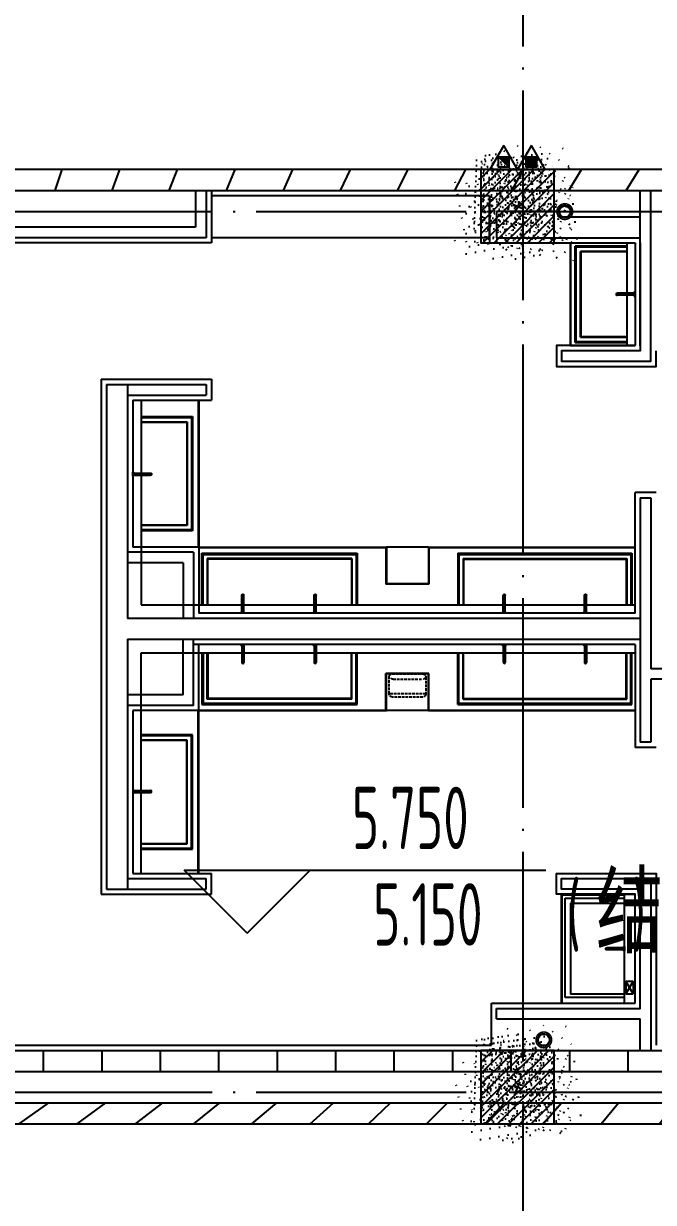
# Model space of a CAD drawing. Header units: inches. Extents: x 0 to 1813292486, y 0 to 3473589894.
# Drawn here: x 600602726 to 600608731, y 3473278568 to 3473289810 of the extents above; entities that cross this region are included whole.
import ezdxf
from ezdxf.enums import TextEntityAlignment as Align
from ezdxf.xclip import XClip

# ---------------------------------------------------------------- set-up
doc = ezdxf.new("R2010")
doc.units = ezdxf.units.IN
doc.header["$LTSCALE"] = 1000
doc.header["$MEASUREMENT"] = 0
doc.header["$XCLIPFRAME"] = 2
for name, pattern in [('AX-MALL-GIRD-200$0$DOTE', [2.4200000000000004, 2, -0.2, 0.02, -0.2]), ('AX-MALL-WALL-P02-QT$0$AX-MALL-WALL-P02-QT$0$AX-MALL-WALL-P01-QT$0$DASH', [0.35, 0.25, -0.1]), ('PX-MALL-P02-LG$0$CONTINOUS', [0])]:
    doc.linetypes.add(name, pattern=pattern)
for name, color, linetype in [('A-Anno-Note', 241, 'Continuous'), ('AX-MALL-DIM-P02$0$A-Detl-Thin', 131, 'Continuous'), ('AX-MALL-GIRD-200$0$A-Grid', 222, 'AX-MALL-GIRD-200$0$DOTE'), ('AX-MALL-P02-200$0$A-Anno-Note', 241, 'Continuous'), ('AX-MALL-WALL-P02$0$A-Anno-Note', 241, 'Continuous'), ('AX-MALL-WALL-P02-QT$0$A-Anno-Note', 241, 'Continuous'), ('AX-MALL-WALL-P02-QT$0$A-Detl-Thin', 131, 'Continuous'), ('AX-MALL-WALL-P02-QT$0$A-Wall', 2, 'Continuous'), ('AX-MALL-WALL-P02-QT$0$A-Wall-Patt', 13, 'Continuous'), ('AX-MALL-WALL-P02-QT$0$A-Wind', 4, 'Continuous'), ('AX-MALL-WALL-P02-QT$0$AX-MALL-WALL-P01-QT$0$AX-MALL-WALL-P01-QT$0$卫生洁具', 40, 'Continuous'), ('AX-MALL-WALL-P02-QT$0$AX-MALL-WALL-P02-QT$0$AX-MALL-WALL-P01-QT$0$AR--WALL-1（装饰增加墙体）', 150, 'Continuous'), ('AX-MALL-WALL-P02-QT$0$AX-MALL-WALL-P02-QT$0$AX-MALL-WALL-P01-QT$0$FF--FIXT（洁具、厨具）', 31, 'Continuous'), ('AX-MALL-WALL-P02-QT$0$AX-MALL-WALL-P02-QT$0$AX-MALL-WALL-P01-QT$0$FF--FURN_SF(固定家俱)', 40, 'Continuous'), ('AX-MALL-WALL-P02-QT$0$AX-MALL-WALL-P02-QT$0$AX-MALL-WALL-P01-QT$0$FF-装饰完成面', 30, 'Continuous'), ('AX-MALL-WORD-P02$0$A-Anno-Levl', 201, 'Continuous'), ('AX-MALL-WORD-P02$0$A-Anno-Note', 241, 'Continuous'), ('AX-MALL-ZTKD-P02$0$A-Anno-Note', 241, 'Continuous'), ('PX-MALL-P02-LG$0$P-Exsh', 31, 'Continuous'), ('PX-MALL-P02-LG$0$P-Pipe-Risr', 7, 'Continuous'), ('PX-MALL-P02-LG$0$P-Pipe-Risr-Arch', 6, 'Continuous'), ('PX-MALL-P02-LG$0$P-Pipe-Risr-W100', 6, 'Continuous'), ('PX-MALL-P02-LG$0$P-Pipe-Risr-W50', 6, 'Continuous'), ('PX-MALL-P02-LG$0$P-Sewr-Pipe', 123, 'PX-MALL-P02-LG$0$CONTINOUS'), ('SX-MALL-WALL-L-1F~2F$0$S-COLU', 30, 'Continuous'), ('SX-MALL-WALL-L-1F~2F$0$S-PATT-WALL', 83, 'Continuous'), ('SX-MALL-WALL-L-1F~2F$0$单形心', 4, 'Continuous')]:
    doc.layers.add(name, color=color, linetype=linetype)
doc.styles.add('AX-MALL-WORD-P02$0$_TCH_DIM', font='gbenor.shx')
doc.styles.add('PX-MALL-P02-LG$0$jzfz', font='gbenor.shx', dxfattribs={"bigfont": 'gbcbig.shx'})
pattern_1 = [(45, (0, 359.0227), (-353.55353201463, 353.55353201463), [])]

# ---------------------------------------------------------------- blocks, each defined once
blk = doc.blocks.new('AX-MALL-WORD-P02')
at = {"layer": 'AX-MALL-WORD-P02$0$A-Anno-Levl'}
for p, q in [((600430652.7371929, 3473127886.526845), (600430299.9400032, 3473128658.235431)), ((600430299.9400032, 3473128658.235431), (600433531.7435482, 3473127454.293781)), ((600430652.7371926, 3473127886.526845), (600430299.9400034, 3473128658.235431)), ((600430299.9400034, 3473128658.235431), (600433531.7435482, 3473127454.293782)), ((600430652.7371929, 3473127886.526845), (600431424.4457796, 3473128239.324034)), ((600430652.7371926, 3473127886.526845), (600431424.4457796, 3473128239.324034))]:
    blk.add_line(p, q, dxfattribs=at)
at = {"layer": 'AX-MALL-WORD-P02$0$A-Anno-Note', "style": 'AX-MALL-WORD-P02$0$_TCH_DIM', "width": 0.7}
for s, height, p in [('5.750', 595, (600431869.0866362, 3473128287.32279)), ('5.150', 595, (600431737.4035197, 3473127354.640904)), ('(', 595, (600433467.8929645, 3473126709.982809)), ('结', 675.177304964539, (600433728.0911067, 3473126613.051366)), (')', 595, (600434050.4893053, 3473126492.948577))]:
    blk.add_text(s, height=height, rotation=339.5681613331429, dxfattribs=at).set_placement(p)
blk = doc.blocks.new('AX-MALL-GIRD-200')
at = {"layer": 'AX-MALL-GIRD-200$0$A-Grid'}
for p, q in [((600244912.440112, 3473204422.954183), (600602808.4442104, 3473071096.1909)), ((600241980.060326, 3473196551.41375), (600599876.0644244, 3473063224.650467)), ((600440989.2693273, 3473148104.021239), (600402259.7303778, 3473044140.294158))]:
    blk.add_line(p, q, dxfattribs=at)
blk = doc.blocks.new('SX-MALL-WALL-L-1F~2F$0$BANWANG_XINGXIN')
at = {"color": 0}
for points in [[(0.7071067811865476, 0.7071067811865475), (-0.7071067811865477, -0.7071067811865475)], [(-0.7071067811865475, 0.7071067811865476), (0.7071067811865474, -0.7071067811865477)]]:
    blk.add_lwpolyline(points, dxfattribs=at)
blk = doc.blocks.new('SX-MALL-WALL-L-1F~2F')
at = {"layer": 'SX-MALL-WALL-L-1F~2F$0$S-PATT-WALL'}
h = blk.add_hatch(dxfattribs=at)
h.set_pattern_fill('钢筋混凝土', color=256, scale=15, pattern_type=2)
h.set_pattern_definition([(24.56816131876918, (600332801.6615303, 3473133905.044628), (-31.18316060756021, 68.21004687377882), []), (29.56816131876925, (600332801.6615303, 3473133905.044628), (97.53445422577846, -46.37920049590846), [11.25, -123.75]), (334.5681613187692, (600332801.6615303, 3473133905.044628), (19.88439775835759, 112.9961142864107), [9, -99]), (80.01956131876923, (600332809.7894014, 3473133901.179696), (117.4189029535321, 66.61682170576017), [9.5610285, -105.1713168]), (25.75236131876919, (600332812.1343153, 3473133933.157272), (141.3476152674957, -79.15081590010527), [16.87499999999951, -185.6249999999961]), (76.20376131876925, (600332823.9132789, 3473133926.561364), (182.3878362713222, 87.98253900728311), [14.3415432, -157.75695]), (330.7523613187692, (600332812.1343153, 3473133933.157272), (182.387767611897, 87.98268144025062), [13.49999999999975, -148.4999999999961]), (0.5681613187692669, (600332823.5724412, 3473133920.892719), (62.82047321120105, -87.84980446922418), [11.25, -123.75]), (305.5681613187692, (600332823.5724412, 3473133920.892719), (72.17288940056439, 89.18848105901375), [9, -99]), (51.01956131876926, (600332828.8074759, 3473133913.571898), (134.9933625470349, 1.33857134020591), [9.5610285, -105.1713168]), (17.06816131876921, (600332801.6615303, 3473133905.044628), (19.14085714793764, 46.15589493924091), [0.75, -97.8, 0.75, -100.5, 0.75, -99.375]), (347.0681613187692, (600332801.6615303, 3473133905.044628), (57.63084699394109, 41.66442757030211), [0.75, -57.3, 0.75, -95.55, 0.75, -37.875]), (307.0681613187692, (600332770.3159318, 3473133916.721783), (73.85474001336534, -31.12342331039777), [0.75, -37.5, 0.75, -117, 0.75, -155.25]), (297.0681613187692, (600332756.2596096, 3473133921.958176), (87.2164167648191, -16.46683781742514), [0.75, -48.75, 0.75, -77.69999999999999, 0.75, -110.25])])
h.paths.add_polyline_path([(600435694.2622904, 3473133030.986661), (600435938.6272724, 3473133686.948364), (600435282.6655695, 3473133931.313346), (600435038.3005874, 3473133275.351643)])
h = blk.add_hatch(dxfattribs=at)
h.set_pattern_fill('钢筋混凝土', color=256, scale=15, pattern_type=2)
h.set_pattern_definition([(24.56816131876918, (600332819.1161729, 3473133951.899038), (-31.18316060756021, 68.21004687377882), []), (29.56816131876925, (600332819.1161729, 3473133951.899038), (97.53445422577846, -46.37920049590846), [11.25, -123.75]), (334.5681613187692, (600332819.1161729, 3473133951.899038), (19.88439775835759, 112.9961142864107), [9, -99]), (80.01956131876923, (600332827.2440441, 3473133948.034106), (117.4189029535321, 66.61682170576017), [9.5610285, -105.1713168]), (25.75236131876919, (600332829.5889579, 3473133980.011683), (141.3476152674957, -79.15081590010527), [16.87499999999951, -185.624999999996]), (76.20376131876925, (600332841.3679216, 3473133973.415774), (182.3878362713222, 87.98253900728311), [14.3415432, -157.75695]), (330.7523613187692, (600332829.5889579, 3473133980.011683), (182.387767611897, 87.98268144025062), [13.49999999999975, -148.499999999996]), (0.5681613187692669, (600332841.0270839, 3473133967.747129), (62.82047321120105, -87.84980446922418), [11.25, -123.75]), (305.5681613187692, (600332841.0270839, 3473133967.747129), (72.17288940056439, 89.18848105901375), [9, -99]), (51.01956131876926, (600332846.2621186, 3473133960.426309), (134.9933625470349, 1.33857134020591), [9.5610285, -105.1713168]), (17.06816131876921, (600332819.1161729, 3473133951.899038), (19.14085714793764, 46.15589493924091), [0.75, -97.8, 0.75, -100.5, 0.75, -99.375]), (347.0681613187692, (600332819.1161729, 3473133951.899038), (57.63084699394109, 41.66442757030211), [0.75, -57.3, 0.75, -95.55, 0.75, -37.875]), (307.0681613187692, (600332787.7705745, 3473133963.576193), (73.85474001336534, -31.12342331039777), [0.75, -37.5, 0.75, -117, 0.75, -155.25]), (297.0681613187692, (600332773.7142522, 3473133968.812586), (87.2164167648191, -16.46683781742514), [0.75, -48.75, 0.75, -77.69999999999999, 0.75, -110.25])])
h.paths.add_polyline_path([(600432761.8825063, 3473125159.44623), (600433006.2474883, 3473125815.407933), (600432350.2857854, 3473126059.772915), (600432105.9208033, 3473125403.811212)])
at = {"layer": 'SX-MALL-WALL-L-1F~2F$0$S-COLU'}
for points in [[(600435694.2622904, 3473133030.986661), (600435938.6272724, 3473133686.948364), (600435282.6655695, 3473133931.313346), (600435038.3005874, 3473133275.351643)], [(600432761.8825063, 3473125159.44623), (600433006.2474883, 3473125815.407933), (600432350.2857854, 3473126059.772915), (600432105.9208033, 3473125403.811212)]]:
    blk.add_lwpolyline(points, close=True, dxfattribs=at)
at = {"layer": 'SX-MALL-WALL-L-1F~2F$0$单形心', "xscale": 50, "yscale": 50, "zscale": 50}
for p in [(600435488.4639299, 3473133481.150003), (600432556.0841458, 3473125609.609572)]:
    blk.add_blockref('SX-MALL-WALL-L-1F~2F$0$BANWANG_XINGXIN', p, dxfattribs=at)
blk = doc.blocks.new('SX-MALL-WALL-L-2F~3F')
ref = blk.add_blockref('SX-MALL-WALL-L-1F~2F', (0, 0))
XClip(ref).set_block_clipping_path([(600349769.7341375, 3473074679.418533), (600357001.7302529, 3473071985.287766), (600356499.8725733, 3473070638.124951), (600359302.5086629, 3473069594.060767), (600362345.1765132, 3473077761.653201), (600381551.4312518, 3473070606.759726), (600391553.7259278, 3473066880.611454), (600387749.827644, 3473056669.608357), (600391632.1759799, 3473055223.319679), (600395635.5522461, 3473065969.791956), (600406982.2408491, 3473061742.817497), (600403058.8006672, 3473051210.921831), (600412723.2437257, 3473047610.6332), (600445093.3740637, 3473134503.466942), (600393055.2444371, 3473153889.197227), (600387463.4997383, 3473138878.984498), (600380158.3525343, 3473141600.366193), (600382830.751978, 3473148774.027779), (600388210.8522022, 3473146769.782572), (600390696.2253517, 3473153441.399696), (600277474.697425, 3473195619.741203), (600273446.9822528, 3473184807.934726), (600257129.111771, 3473190886.82031), (600241575.9633431, 3473149136.690594), (600258197.8999482, 3473142944.531458), (600255239.7303221, 3473135003.762026), (600263182.3271956, 3473132044.911624), (600260741.6763649, 3473125493.34496), (600269350.4970673, 3473122286.306632), (600271511.1407766, 3473128086.235537), (600286270.1853781, 3473122588.058336), (600284109.5416689, 3473116788.129431), (600282580.7823727, 3473112684.400902), (600291840.7574171, 3473109234.788475), (600290827.7957876, 3473106515.642598), (600293360.405141, 3473105572.171298), (600294731.2544166, 3473109252.0137), (600323175.4764534, 3473098655.706329), (600321336.3302773, 3473093718.790065), (600344750.773286, 3473084996.222976), (600341987.4689643, 3473077578.540671), (600344583.6790427, 3473076611.376234), (600346015.5062013, 3473080454.904757), (600351201.5612961, 3473078522.947055)])
blk = doc.blocks.new('SX-MALL-WALL-2F~3F')
blk.add_blockref('SX-MALL-WALL-L-2F~3F', (0, 0))
blk = doc.blocks.new('AX-MALL-WALL-P02-QT$0$AX-MALL-WALL-P02-QT$0$AX-MALL-WALL-P01-QT$0$A$C46E46B5B')
at = {"layer": 'AX-MALL-WALL-P02-QT$0$AX-MALL-WALL-P02-QT$0$AX-MALL-WALL-P01-QT$0$FF--FIXT（洁具、厨具）', "color": 12, "linetype": 'AX-MALL-WALL-P02-QT$0$AX-MALL-WALL-P02-QT$0$AX-MALL-WALL-P01-QT$0$DASH', "ltscale": 0.1}
blk.add_lwpolyline([(145.0000001785811, 220), (-145.0000001785811, 220, 0.414213562373095), (-175.0000001785811, 190), (-175.0000001785811, 30, 0.414213562373095), (-145.0000001785811, 0), (145.0000001785811, 0, 0.414213562373095), (175.0000001785811, 30), (175.0000001785811, 190, 0.414213562373095)], format="xyb", close=True, dxfattribs=at)
blk.add_lwpolyline([(175.0000001785811, 190, -0.2611396556574921), (135.2932200331707, 170.5822721943259), (-146.1622572406195, 170.5822721943259, -0.305292990929923), (-175.0000001785811, 190, 5.122653208574717)], format="xyb", dxfattribs=at)
blk.add_lwpolyline([(-175.0000001785811, 30), (175.0000001785811, 30)], dxfattribs=at)
blk = doc.blocks.new('AX-MALL-WALL-P02-QT$0$AX-MALL-WALL-P01-QT$0$A$C17FE1665')
at = {"layer": 'AX-MALL-WALL-P02-QT$0$AX-MALL-WALL-P01-QT$0$AX-MALL-WALL-P01-QT$0$卫生洁具'}
blk.add_lwpolyline([(7.199999999837019, 20.00000000011642), (0, 20.00000000012005), (0, -20), (7.199999999837019, -20)], close=True, dxfattribs=at)
for points in [[(7.199999999837019, 10), (170.0000000069849, 10.00000590109266)], [(7.199999999837019, -9.998067586679099), (170.0000000069849, -9.999994098910975)]]:
    blk.add_lwpolyline(points, dxfattribs=at)
blk.add_arc((170.0000000069849, 5.901089025428519e-06), 10, 269.9986334085471, 90, dxfattribs=at)
blk = doc.blocks.new('AX-MALL-WALL-P02-QT$0$AX-MALL-WALL-P02-QT$0$AX-MALL-WALL-P01-QT$0$A$C14D34DC6')
at = {"layer": 'AX-MALL-WALL-P02-QT$0$AX-MALL-WALL-P02-QT$0$AX-MALL-WALL-P01-QT$0$FF--FIXT（洁具、厨具）', "color": 4, "ltscale": 2}
for p, q in [((129.9999998807907, 2231.834136962891), (130, 130.2738642692566)), ((679.9999998807907, 2231.834136962891), (680, 680.2738642692566)), ((129.9999994039536, 2000.916361808777), (619.9999994039536, 2000.916361808777)), ((129.9999994039536, 1950.916361808777), (569.9999994039536, 1950.916361808777)), ((569.9999994039536, 1950.916361808777), (569.9999994039536, 961.1916403770447)), ((619.9999994039536, 2000.916361808777), (619.9999994039536, 911.1916403770447)), ((569.9999994039536, 961.1916403770447), (129.9999994039536, 961.1916403770447)), ((619.9999994039536, 911.1916403770447), (129.9999994039536, 911.1916403770447)), ((680, 680.2738642692566), (2469.620561957359, 680.2738642692566)), ((2469.620561957359, 680.2738642692566), (2469.620561957359, 330.0012645721436)), ((2869.620561957359, 680.2738642692566), (2469.620561957359, 680.2738642692566)), ((2869.620561957359, 680.2738642692566), (4839.241123795509, 680.2738642692566)), ((2869.620561957359, 680.2738642692566), (2869.620561957359, 330.0012645721436)), ((710, 130.2738642692566), (709.9999998807907, 620.2738642692566)), ((709.9999998807907, 620.2738642692566), (2189.620561957359, 620.2738642692566)), ((2139.620561957359, 570.2738642692566), (759.9999998807907, 570.2738642692566)), ((759.9999998807907, 570.2738642692566), (759.9999998807907, 130.2738642692566)), ((2139.620561957359, 570.2738642692566), (2139.620561957359, 130.2738642692566)), ((2189.620561957359, 620.2738642692566), (2189.620561957359, 130.2738642692566)), ((3149.620561957359, 620.2738642692566), (3149.620561957359, 130.2738642692566)), ((3149.620561957359, 620.2738642692566), (4809.241123795509, 620.2738642692566)), ((3199.620561957359, 570.2738642692566), (4759.241123795509, 570.2738642692566)), ((3199.620561957359, 570.2738642692566), (3199.620561957359, 130.2738642692566)), ((4759.241123795509, 570.2738642692566), (4759.241123795509, 130.2738642692566)), ((4809.241123795509, 620.2738642692566), (4809.241123795509, 130.2738642692566)), ((2869.620561957359, 330.0012645721436), (2469.620561957359, 330.0012645721436)), ((130, 130.2738642692566), (4835.950276851654, 130.2738642692566))]:
    blk.add_line(p, q, dxfattribs=at)
at = {"layer": 'AX-MALL-WALL-P02-QT$0$AX-MALL-WALL-P02-QT$0$AX-MALL-WALL-P01-QT$0$FF--FIXT（洁具、厨具）', "color": 1}
for p, q in [((674.9999998807907, 2231.834136962891), (675, 755.0012645721436)), ((674.9999998807907, 2231.834136962891), (675, 675.2738642692566)), ((129.9999994039536, 1990.916361808777), (609.9999994039536, 1990.916361808777)), ((129.9999994039536, 1945.916361808777), (564.9999994039536, 1945.916361808777)), ((564.9999994039536, 1945.916361808777), (564.9999994039536, 966.1916403770447)), ((609.9999994039536, 1990.916361808777), (609.9999994039536, 921.1916403770447)), ((564.9999994039536, 966.1916403770447), (129.9999994039536, 966.1916403770447)), ((609.9999994039536, 921.1916403770447), (129.9999994039536, 921.1916403770447)), ((675, 675.2738642692566), (2464.620561957359, 675.2738642692566)), ((2464.620561957359, 675.2738642692566), (2464.620561957359, 325.0012645721436)), ((2874.620561957359, 675.2738642692566), (4839.241123795509, 675.2738642692566)), ((2874.620561957359, 675.2738642692566), (2874.620561957359, 325.0012645721436)), ((720, 130.2738642692566), (719.9999998807907, 610.2738642692566)), ((719.9999998807907, 610.2738642692566), (2179.620561957359, 610.2738642692566)), ((765, 130.2738642692566), (765, 565.2738642692566)), ((2134.620561957359, 565.2738642692566), (765, 565.2738642692566)), ((2134.620561957359, 565.2738642692566), (2134.620561957359, 130.2738642692566)), ((2179.620561957359, 610.2738642692566), (2179.620561957359, 130.2738642692566)), ((3159.620561957359, 610.2738642692566), (3159.620561957359, 130.2738642692566)), ((3159.620561957359, 610.2738642692566), (4799.241123795509, 610.2738642692566)), ((3204.620561957359, 565.2738642692566), (3204.620561957359, 130.2738642692566)), ((3204.620561957359, 565.2738642692566), (4754.241123795509, 565.2738642692566)), ((4754.241123795509, 565.2738642692566), (4754.241123795509, 130.2738642692566)), ((4799.241123795509, 610.2738642692566), (4799.241123795509, 130.2738642692566)), ((2874.620561957359, 325.0012645721436), (2464.620561957359, 325.0012645721436))]:
    blk.add_line(p, q, dxfattribs=at)
at = {"layer": 'AX-MALL-WALL-P02-QT$0$AX-MALL-WALL-P02-QT$0$AX-MALL-WALL-P01-QT$0$FF--FIXT（洁具、厨具）', "ltscale": 2}
blk.add_line((3204.620561957359, 565.2738642692566), (3204.620561957359, 150.0012645721436), dxfattribs=at)
at = {"linetype": 'ByBlock', "rotation": 180}
blk.add_blockref('AX-MALL-WALL-P02-QT$0$AX-MALL-WALL-P02-QT$0$AX-MALL-WALL-P01-QT$0$A$C46E46B5B', (2669.620561957359, 550.0012645721436), dxfattribs=at)
at = {"layer": 'AX-MALL-WALL-P02-QT$0$AX-MALL-WALL-P02-QT$0$AX-MALL-WALL-P01-QT$0$FF--FIXT（洁具、厨具）', "extrusion": (0, 0, -1)}
for p, zscale, rotation in [((-49.99999940395355, 1451.054000854492), -1, 179.9995570982508), ((-1099.905140399933, 50), -0.9999999999999991, 89.99955709825085), ((-1789.715421438217, 50), -0.9999999999999991, 89.99955709825085), ((-4366.835983395576, 50), -0.9999999999999991, 89.99955709825085)]:
    blk.add_blockref('AX-MALL-WALL-P02-QT$0$AX-MALL-WALL-P01-QT$0$A$C17FE1665', p, dxfattribs=dict(at, zscale=zscale, rotation=rotation))
at = {"layer": 'AX-MALL-WALL-P02-QT$0$AX-MALL-WALL-P02-QT$0$AX-MALL-WALL-P01-QT$0$FF--FIXT（洁具、厨具）', "color": 1, "extrusion": (0, 0, -1), "zscale": -0.9999999999999991, "rotation": 89.99955709825085}
blk.add_blockref('AX-MALL-WALL-P02-QT$0$AX-MALL-WALL-P01-QT$0$A$C17FE1665', (-3592.025702357292, 50), dxfattribs=at)
blk = doc.blocks.new('AX-MALL-WALL-P02-QT$0$AX-MALL-WALL-P02-QT$0$AX-MALL-WALL-P01-QT$0$A$C31EA7D6B')
at = {"layer": 'AX-MALL-WALL-P02-QT$0$AX-MALL-WALL-P02-QT$0$AX-MALL-WALL-P01-QT$0$FF--FIXT（洁具、厨具）', "color": 4, "ltscale": 2}
for p, q in [((-620, 102.5957035329193), (-620, -875.5700110199396)), ((-569.9999999997672, -845.5700110199396), (-569.9999999997672, 72.5957035436295)), ((-79.99999999254942, 72.5957034775056), (-569.9999999997672, 72.5957035436295)), ((-514.9999999997672, -790.5700110199396), (-514.9999999997672, 17.59570353617892)), ((-80, 17.59570347750559), (-514.9999999997672, 17.59570353617892)), ((-79.99999999976717, 102.5957035326865), (-80, -875.5700110201724)), ((-569.9999999997672, -845.5700110199396), (-80, -845.5700110199396)), ((-514.9999999997672, -790.5700110199396), (-80, -790.5700110199396))]:
    blk.add_line(p, q, dxfattribs=at)
at = {"layer": 'AX-MALL-WALL-P02-QT$0$AX-MALL-WALL-P02-QT$0$AX-MALL-WALL-P01-QT$0$FF--FIXT（洁具、厨具）', "color": 1}
for p, q in [((-615, 102.5957035326865), (-615, -875.5700110197067)), ((-559.9999999997672, -835.5700110199396), (-559.9999999997672, 62.59570354223251)), ((-79.9999999939464, 62.59570347750559), (-559.9999999997672, 62.59570354223251)), ((-80, 22.59570347750559), (-519.9999999997672, 22.59570353687741)), ((-519.9999999997672, -795.5700110199396), (-519.9999999997672, 22.59570353687741)), ((-559.9999999997672, -835.5700110199396), (-80, -835.5700110199396)), ((-519.9999999997672, -795.5700110199396), (-80, -795.5700110199396))]:
    blk.add_line(p, q, dxfattribs=at)
at = {"layer": 'AX-MALL-WALL-P02-QT$0$AX-MALL-WALL-P02-QT$0$AX-MALL-WALL-P01-QT$0$FF--FIXT（洁具、厨具）', "ltscale": 2}
blk.add_line((-620, -875.5700110199396), (0, -875.5700110199396), dxfattribs=at)
at = {"layer": 'AX-MALL-WALL-P02-QT$0$AX-MALL-WALL-P02-QT$0$AX-MALL-WALL-P01-QT$0$FF--FIXT（洁具、厨具）', "extrusion": (0, 0, -1), "xscale": -1.000000000000001, "zscale": -1.000000000000001, "rotation": 180.0004429017492}
blk.add_blockref('AX-MALL-WALL-P02-QT$0$AX-MALL-WALL-P01-QT$0$A$C17FE1665', (0, -386.4872093971353), dxfattribs=at)
blk = doc.blocks.new('AX-MALL-WALL-P02-QT$0$AX-MALL-WALL-P02-QT$0$AX-MALL-WALL-P01-QT$0$erer')
at = {"linetype": 'AX-MALL-WALL-P02-QT$0$AX-MALL-WALL-P02-QT$0$AX-MALL-WALL-P01-QT$0$DASH', "ltscale": 300}
for p, q in [((52989.23015379811, -1605.923093546938), (52869.23015379811, -1605.923093547986)), ((52869.23015379811, -1675.923093547521), (52869.23015379811, -1605.92309354787)), ((52989.23015379811, -1675.923093546938), (52869.23015379811, -1675.923093548103)), ((52989.23015379811, -1675.92309354752), (52989.23015379811, -1605.923093546822))]:
    blk.add_line(p, q, dxfattribs=at)
at = {"color": 8, "linetype": 'AX-MALL-WALL-P02-QT$0$AX-MALL-WALL-P02-QT$0$AX-MALL-WALL-P01-QT$0$DASH', "ltscale": 300}
for p, q in [((52989.23015379811, -1605.923093539022), (52869.23015379811, -1675.923093540419)), ((52869.23015379811, -1605.923093540419), (52989.23015379811, -1675.923093539255))]:
    blk.add_line(p, q, dxfattribs=at)
blk = doc.blocks.new('AX-MALL-WALL-P02-QT$0$cs3')
at = {"layer": 'AX-MALL-WALL-P02-QT$0$AX-MALL-WALL-P02-QT$0$AX-MALL-WALL-P01-QT$0$AR--WALL-1（装饰增加墙体）', "color": 151, "ltscale": 0.04}
for p, q in [((26732.67549419403, -1987.510634422302), (26732.67549431324, -2337.510305404663)), ((26832.6754938364, -1987.510633468628), (26832.67549431324, -2437.510306358337)), ((30971.91661882401, -3467.510488510132), (30971.91661775112, -1987.510568141937)), ((30201.91656029224, -2237.510303497314), (30971.91661822796, -2237.51030254364)), ((26732.67549431324, -2337.510305404663), (24382.67549431324, -2337.510307312012)), ((26832.67549431324, -2437.510306358337), (24382.67549395561, -2437.510307312012)), ((29601.91656064987, -2437.510304450989), (30971.91661834717, -2437.510302066803)), ((25882.67549598217, -3837.512142658234), (25882.67549693584, -6267.510726451874)), ((25882.67549598217, -3837.512142658234), (26832.67549526691, -3837.512141227722)), ((26082.67549550533, -3837.512141227722), (26082.67549693584, -6067.510726928711)), ((26832.67549526691, -3837.512141227722), (26832.67549538612, -3937.512141704559)), ((26082.67549562454, -3937.512140750885), (26832.67549538612, -3937.512141704559)), ((30971.91661977768, -4917.510489940643), (31071.91661930084, -4917.510489463806)), ((30971.91661977768, -4917.510489940643), (30971.91662108898, -7247.504330635071)), ((31071.91661930084, -4917.510489463806), (31071.91662120819, -6547.504330158234)), ((26712.67549693584, -5437.236862182617), (26082.67549693584, -5437.236862659454)), ((26712.67549693584, -5437.236862182617), (26712.67549741268, -6067.510726928711)), ((26612.67549645901, -5537.236862182617), (26082.67549657822, -5537.23686170578)), ((26612.67549645901, -5537.236862182617), (26612.67549729347, -6067.510726928711)), ((30971.91662049294, -6067.510723590851), (26082.67549693584, -6067.510726928711)), ((25882.67549693584, -6267.510726451874), (25882.67549860477, -8649.344863414764)), ((26082.67549669743, -6267.510727405548), (26082.67549693584, -6377.063147068024)), ((26082.67549669743, -6267.510727405548), (26082.67549860477, -8649.344862937927)), ((26082.67549669743, -6267.510727405548), (30971.9166213274, -6267.510723590851)), ((26612.67549741268, -6797.78459072113), (26612.67549705505, -6267.510726451874)), ((26712.67549753189, -6897.78459072113), (26712.67549657822, -6267.510727405548)), ((38001.91656339169, -6547.504326343536), (31071.91662120819, -6547.504330158234)), ((38001.91656327248, -6647.504326820374), (31071.91662108898, -6647.504331111908)), ((31071.91662120819, -6647.504331111908), (31071.91662144661, -7247.504331111908)), ((26612.67549741268, -6797.78459072113), (26082.6754976511, -6797.784590244293)), ((26712.67549753189, -6897.78459072113), (26082.67549741268, -6897.784591197968)), ((31071.91662144661, -7247.504331111908), (30971.91662108898, -7247.504330635071)), ((25882.67549860477, -8649.344863414764), (26832.67549943924, -8649.344863414764)), ((26082.67549848557, -8549.344863414764), (26832.67549848557, -8549.344861984253)), ((26832.67549943924, -8649.344863414764), (26832.67549848557, -8549.344861984253)), ((29601.91656577587, -9887.510575771332), (30971.91662311554, -9887.510574817657)), ((30971.91662287712, -10187.51057577133), (30971.91662311554, -9887.510574817657))]:
    blk.add_line(p, q, dxfattribs=at)
for points in [[(30971.91661798954, -2487.510302066803), (30971.91661906242, -3515.676018238068), (30221.91661882401, -3515.676017284393), (30221.91661906242, -3615.676018238068), (31071.91661882401, -3615.676016330719), (31071.91661727428, -1987.510565757751)], [(29601.91656041145, -2187.510575771332), (29601.91656064987, -2437.510304450989)], [(30201.91656053066, -2187.510575771332), (29601.91656041145, -2187.510575771332)], [(30201.91656053066, -2187.510575771332), (30201.91656029224, -2237.510303497314)], [(29601.91656541824, -9787.510574817657), (30971.91662275791, -9787.510575294495), (30971.91662240028, -8649.344860076904), (30221.91662275791, -8649.344861507416), (30221.91662216187, -8549.344860553741), (31071.91662216187, -8549.344861030579), (31071.91662335396, -10187.51057529449)]]:
    blk.add_lwpolyline(points, dxfattribs=at)
at = {"layer": 'AX-MALL-WALL-P02-QT$0$AX-MALL-WALL-P02-QT$0$AX-MALL-WALL-P01-QT$0$AR--WALL-1（装饰增加墙体）', "linetype": 'ByBlock'}
blk.add_lwpolyline([(29601.91656577587, -9887.510575771332), (29601.91656541824, -9787.510574817657)], dxfattribs=at)
at = {"layer": 'AX-MALL-WALL-P02-QT$0$AX-MALL-WALL-P02-QT$0$AX-MALL-WALL-P01-QT$0$FF--FIXT（洁具、厨具）', "ltscale": 0.04}
blk.add_line((29532.67549479008, -2437.510304450989), (26882.67549455166, -2437.510305404663), dxfattribs=at)
at = {"layer": 'AX-MALL-WALL-P02-QT$0$AX-MALL-WALL-P02-QT$0$AX-MALL-WALL-P01-QT$0$FF--FIXT（洁具、厨具）', "color": 4, "ltscale": 2}
for p, q in [((26212.67549526691, -3987.512140750885), (26212.67549681664, -5937.236862182617)), ((26762.67549550533, -3987.512141227722), (26762.67549622059, -5387.236861228943)), ((26212.67549407482, -4142.512141227722), (26702.67549395561, -4142.512141227722)), ((26702.67549395561, -4142.512141227722), (26702.67549550533, -5232.236862182617)), ((26212.67549455166, -4192.512141227722), (26652.67549431324, -4192.512140750885)), ((26652.67549431324, -4192.512140750885), (26652.67549514771, -5182.236862182617)), ((26652.67549514771, -5182.236862182617), (26212.67549526691, -5182.23686170578)), ((26702.67549550533, -5232.236862182617), (26212.67549526691, -5232.236862182617)), ((26762.67549622059, -5387.236861228943), (28552.29605817795, -5387.236862182617)), ((28552.29605817795, -5387.236862182617), (28552.29605817795, -5737.509461402893)), ((28952.29605853558, -5387.236860752106), (28552.29605817795, -5387.236862182617)), ((28952.29605853558, -5387.236860752106), (30921.91662025452, -5387.236858844757)), ((28952.29605853558, -5387.236860752106), (28952.29605841637, -5737.509459972382)), ((26792.67549657822, -5447.236863136292), (28272.29605877399, -5447.236861228943)), ((26792.67549705505, -5937.236862182617), (26792.67549657822, -5447.236863136292)), ((28222.29605853558, -5497.236860752106), (26842.67549622059, -5497.23686170578)), ((26842.67549622059, -5497.23686170578), (26842.67549729347, -5937.236862182617)), ((28222.29605853558, -5497.236860752106), (28222.2960588932, -5937.236860752106)), ((28272.29605877399, -5447.236861228943), (28272.29605913162, -5937.236861228943)), ((29232.29605829716, -5447.236860275269), (30891.91662025452, -5447.236858844757)), ((29232.29605829716, -5447.236860275269), (29232.2960588932, -5937.236860752106)), ((29282.29605829716, -5497.236860275269), (30841.91662025452, -5497.236859321594)), ((29282.29605829716, -5497.236860275269), (29282.29605925083, -5937.236859798431)), ((30841.91662025452, -5497.236859321594), (30841.91662108898, -5937.236859321594)), ((30891.91662025452, -5447.236858844757), (30891.91662073135, -5937.23685836792)), ((28952.29605841637, -5737.509459972382), (28552.29605817795, -5737.509461402893)), ((26212.67549681664, -5937.236862182617), (30918.62577426434, -5937.236858844757))]:
    blk.add_line(p, q, dxfattribs=at)
at = {"layer": 'AX-MALL-WALL-P02-QT$0$AX-MALL-WALL-P02-QT$0$AX-MALL-WALL-P01-QT$0$FF--FIXT（洁具、厨具）', "color": 1}
for p, q in [((26757.67549550533, -3987.512141227722), (26757.67549681664, -5392.236861228943)), ((26757.67549550533, -3987.512141227722), (26757.67549622059, -5312.509461402893)), ((26212.67549467087, -4152.512141227722), (26692.67549455166, -4152.512141227722)), ((26692.67549455166, -4152.512141227722), (26692.67549479008, -5222.236862659454)), ((26212.67549443245, -4197.512140750885), (26647.67549443245, -4197.512141227722)), ((26647.67549443245, -4197.512141227722), (26647.67549514771, -5177.236862182617)), ((26647.67549514771, -5177.236862182617), (26212.67549490929, -5177.23686170578)), ((26692.67549479008, -5222.236862659454), (26212.6754950285, -5222.236862182617)), ((26757.67549681664, -5392.236861228943), (28547.29605901241, -5392.236860752106)), ((28547.29605901241, -5392.236860752106), (28547.29605901241, -5742.509459972382)), ((28957.29605865479, -5392.236860275269), (30921.91662049294, -5392.236858844757)), ((28957.29605865479, -5392.236860275269), (28957.2960588932, -5742.509460449219)), ((26802.67549657822, -5457.236862182617), (28262.29605841637, -5457.236860752106)), ((26802.67549717426, -5937.23686170578), (26802.67549657822, -5457.236862182617)), ((28217.29605841637, -5502.236861228943), (26847.67549669743, -5502.236861228943)), ((26847.67549717426, -5937.23686170578), (26847.67549669743, -5502.236861228943)), ((28217.29605841637, -5502.236861228943), (28217.2960588932, -5937.236861228943)), ((28262.29605841637, -5457.236860752106), (28262.29605913162, -5937.236861228943)), ((29242.29605853558, -5457.236860752106), (30881.91662061214, -5457.236859321594)), ((29242.29605853558, -5457.236860752106), (29242.29605877399, -5937.236860752106)), ((29287.29605841637, -5502.236859798431), (30836.91662061214, -5502.236858844757)), ((29287.29605841637, -5502.236859798431), (29287.29605925083, -5937.236859798431)), ((30836.91662061214, -5502.236858844757), (30836.91662096977, -5937.236858844757)), ((30881.91662061214, -5457.236859321594), (30881.91662061214, -5937.23685836792)), ((28957.2960588932, -5742.509460449219), (28547.29605901241, -5742.509459972382)), ((30226.91662311554, -9737.510576248169), (30226.91662251949, -8704.344861507416)), ((30226.91662251949, -8704.344861507416), (30821.9166226387, -8704.344860076904)), ((30256.91662216187, -8734.344861030579), (30821.91662299633, -8734.344861030579)), ((30256.91662299633, -9682.510576248169), (30256.91662216187, -8734.344861030579)), ((30821.91662323475, -9682.510576248169), (30256.91662299633, -9682.510576248169))]:
    blk.add_line(p, q, dxfattribs=at)
at = {"layer": 'AX-MALL-WALL-P02-QT$0$AX-MALL-WALL-P02-QT$0$AX-MALL-WALL-P01-QT$0$FF--FIXT（洁具、厨具）', "ltscale": 2}
for p, q in [((29287.29605841637, -5502.236859798431), (29287.29605865479, -5917.509460449219)), ((30221.91662335396, -8699.344861507416), (30921.91662251949, -8699.344861030579)), ((30221.91662299633, -9737.510575294495), (30221.91662335396, -8699.344861507416)), ((30821.91662359238, -9737.510575294495), (30821.91662275791, -8699.344860553741)), ((30306.91662240028, -8784.344861507416), (30306.91662287712, -9652.510575294495)), ((30306.91662240028, -8784.344861507416), (30821.9166226387, -8784.344861030579)), ((30821.91662335396, -9652.510575294495), (30306.91662287712, -9652.510575294495))]:
    blk.add_line(p, q, dxfattribs=at)
at = {"layer": 'AX-MALL-WALL-P02-QT$0$AX-MALL-WALL-P02-QT$0$AX-MALL-WALL-P01-QT$0$FF--FURN_SF(固定家俱)', "ltscale": 2}
blk.add_line((29532.67549455166, -2432.510303020477), (29532.67549395561, -2137.511896133423), dxfattribs=at)
at = {"layer": 'AX-MALL-WALL-P02-QT$0$AX-MALL-WALL-P02-QT$0$AX-MALL-WALL-P01-QT$0$FF-装饰完成面'}
for p, q in [((26882.6754938364, -1987.510635375977), (26882.67549455166, -2487.510305404663)), ((29532.67549335957, -2037.510303974152), (26882.67549347878, -2037.510304927826)), ((29532.67549335957, -2037.510303974152), (29532.67549395561, -2487.510303974152)), ((26882.67549455166, -2487.510305404663), (24432.67549431324, -2487.510307312012)), ((29532.67549395561, -2487.510303974152), (30921.91661834717, -2487.51030254364)), ((25832.67549538612, -3787.512142658234), (25832.67549860477, -8699.344864368439)), ((25832.67549538612, -3787.512142658234), (26882.67549490929, -3787.512140750885)), ((26882.67549490929, -3787.512140750885), (26882.67549538612, -3987.512141227722)), ((26132.6754950285, -3987.512140750885), (26132.67549622059, -5387.23686170578)), ((26132.6754950285, -3987.512140750885), (26882.67549538612, -3987.512141227722)), ((30921.91662025452, -6017.510725021362), (30921.91662013531, -4867.510489463806)), ((31121.91661989689, -4867.510489463806), (30921.91662013531, -4867.510489463806)), ((26762.67549574375, -5387.236862182617), (26132.67549622059, -5387.23686170578)), ((26762.67549574375, -5387.236862182617), (26762.6754963398, -6017.510727405548)), ((30921.91662025452, -6017.510725021362), (26762.6754963398, -6017.510727405548)), ((30921.91662085056, -6317.510724544525), (26712.67549693584, -6317.510727882385)), ((26762.6754976511, -6947.784590244293), (26762.67549681664, -6317.510726928711)), ((30921.91662085056, -6317.510724544525), (30921.91662120819, -7297.504329681396)), ((26762.6754976511, -6947.784590244293), (26132.67549741268, -6947.784591674805)), ((26132.67549741268, -6947.784591674805), (26132.67549884319, -8499.344864368439)), ((31121.9166213274, -7297.504330635071), (30921.91662120819, -7297.504329681396)), ((26132.67549884319, -8499.344864368439), (26882.67549848557, -8499.344863414764)), ((26882.67549848557, -8699.34486246109), (26882.67549848557, -8499.344863414764)), ((25832.67549860477, -8699.344864368439), (26882.67549848557, -8699.34486246109)), ((29551.91656565666, -10137.51057577133), (29551.91656589508, -9737.510577201843)), ((29551.91656589508, -9737.510577201843), (30921.91662299633, -9737.510576248169)), ((24432.67549967766, -10137.51057863235), (29551.91656565666, -10137.51057577133))]:
    blk.add_line(p, q, dxfattribs=at)
blk.add_lwpolyline([(30921.91661834717, -2487.51030254364), (30921.91661882401, -3460.676017284393, -0.4142135623730951), (30916.9166187048, -3465.676018714905), (30171.91661858559, -3465.676019191742), (30171.91661918163, -3665.676016330719), (31121.91661906242, -3665.676016807556), (31121.91661894321, -3517.510488986969)], format="xyb", dxfattribs=at)
blk.add_lwpolyline([(30921.91662299633, -9737.510576248169), (30921.91662251949, -8699.344861030579), (30171.91662251949, -8699.344860076904), (30171.91662216187, -8499.344861984253), (31121.91662204266, -8499.344860553741), (31121.91662323475, -10137.51057624817)], dxfattribs=at)
at = {"layer": 'AX-MALL-WALL-P02-QT$0$AX-MALL-WALL-P02-QT$0$AX-MALL-WALL-P01-QT$0$FF--FIXT（洁具、厨具）', "color": 31}
blk.add_blockref('AX-MALL-WALL-P02-QT$0$AX-MALL-WALL-P02-QT$0$AX-MALL-WALL-P01-QT$0$A$C31EA7D6B', (30921.91661810875, -2590.106006622314), dxfattribs=at)
at = {"layer": 'AX-MALL-WALL-P02-QT$0$AX-MALL-WALL-P02-QT$0$AX-MALL-WALL-P01-QT$0$FF--FIXT（洁具、厨具）', "extrusion": (0, 0, -1)}
for name, p, zscale, rotation in [('AX-MALL-WALL-P02-QT$0$AX-MALL-WALL-P01-QT$0$A$C17FE1665', (-26132.67549479008, -4692.37450170517), -1, 179.999557058731), ('AX-MALL-WALL-P02-QT$0$AX-MALL-WALL-P01-QT$0$A$C17FE1665', (-27182.58063733578, -6017.510725498199), -0.9999999999999997, 89.99955705873106), ('AX-MALL-WALL-P02-QT$0$AX-MALL-WALL-P01-QT$0$A$C17FE1665', (-27872.3909188509, -6017.510725021362), -0.9999999999999997, 89.99955705873106), ('AX-MALL-WALL-P02-QT$0$AX-MALL-WALL-P01-QT$0$A$C17FE1665', (-30449.51148068905, -6017.510723590851), -0.9999999999999997, 89.99955705873106), ('AX-MALL-WALL-P02-QT$0$AX-MALL-WALL-P01-QT$0$A$C17FE1665', (-30821.9166226387, -9218.427661418915), -0.9999999999999997, 359.9995570587309), ('AX-MALL-WALL-P02-QT$0$AX-MALL-WALL-P02-QT$0$AX-MALL-WALL-P01-QT$0$erer', (-32508.54533946514, -62516.69810009003), -0.9999999999999998, 89.99999996048014)]:
    blk.add_blockref(name, p, dxfattribs=dict(at, zscale=zscale, rotation=rotation))
at = {"layer": 'AX-MALL-WALL-P02-QT$0$AX-MALL-WALL-P02-QT$0$AX-MALL-WALL-P01-QT$0$FF--FIXT（洁具、厨具）', "color": 1, "extrusion": (0, 0, -1), "zscale": -0.9999999999999997, "rotation": 89.99955705873106}
blk.add_blockref('AX-MALL-WALL-P02-QT$0$AX-MALL-WALL-P01-QT$0$A$C17FE1665', (-29674.70119929314, -6017.510723590851), dxfattribs=at)
at = {"layer": 'AX-MALL-WALL-P02-QT$0$AX-MALL-WALL-P02-QT$0$AX-MALL-WALL-P01-QT$0$FF--FIXT（洁具、厨具）', "color": 31, "extrusion": (0, 0, -1), "zscale": -0.9999999999999999, "rotation": 179.9999999604801}
blk.add_blockref('AX-MALL-WALL-P02-QT$0$AX-MALL-WALL-P02-QT$0$AX-MALL-WALL-P01-QT$0$A$C14D34DC6', (-26082.67549669743, -6267.510727405548), dxfattribs=at)
blk = doc.blocks.new('AX-MALL-WALL-P02-QT')
at = {"layer": 'AX-MALL-WALL-P02-QT$0$A-Detl-Thin'}
blk.add_blockref('SX-MALL-WALL-2F~3F', (0, 0), dxfattribs=at)
at = {"layer": 'AX-MALL-WALL-P02-QT$0$A-Wind'}
blk.add_blockref('AX-MALL-GIRD-200', (0, 0), dxfattribs=at)
at = {"layer": 'AX-MALL-WALL-P02-QT$0$A-Anno-Note', "rotation": 339.5681613093759}
blk.add_blockref('AX-MALL-WALL-P02-QT$0$cs3', (600408307.6306978, 3473145887.821014), dxfattribs=at)
at = {"layer": 'AX-MALL-WALL-P02-QT$0$A-Wall-Patt'}
h = blk.add_hatch(dxfattribs=at)
h.set_pattern_fill('普通砖', color=256, scale=200, style=0)
h.set_pattern_definition(pattern_1)
h.paths.add_polyline_path([(600443482.1868627, 3473130876.751067), (600425536.9488508, 3473137561.878794), (600425467.1302844, 3473137374.461165), (600443224.9506671, 3473130759.152004)])
h = blk.add_hatch(dxfattribs=at)
h.set_pattern_fill('普通砖', color=256, scale=200, style=0)
h.set_pattern_definition(pattern_1)
h.paths.add_polyline_path([(600424783.7620517, 3473128665.097935), (600440292.570881, 3473122887.611571), (600440389.9527073, 3473122958.04753), (600440362.3894473, 3473123075.0292), (600424853.580618, 3473128852.515564)])
h = blk.add_hatch(dxfattribs=at)
h.set_pattern_fill('普通砖', color=256, scale=200, style=0)
h.set_pattern_definition(pattern_1)
h.paths.add_polyline_path([(600424819.5974243, 3473128331.607566), (600424937.1964872, 3473128074.371371), (600440118.0244651, 3473122419.067497), (600440215.4062912, 3473122489.503456), (600440187.8430314, 3473122606.485126)])
at = {"layer": 'AX-MALL-WALL-P02-QT$0$A-Wall'}
for p, q in [((600443482.1868627, 3473130876.751067), (600425536.9488508, 3473137561.878794)), ((600425467.1302844, 3473137374.461165), (600443224.9506671, 3473130759.152004)), ((600424853.580618, 3473128852.515564), (600440362.3894473, 3473123075.0292)), ((600424783.7620517, 3473128665.097935), (600440292.570881, 3473122887.611571)), ((600424819.5974243, 3473128331.607566), (600440187.8430314, 3473122606.485126)), ((600424937.1964872, 3473128074.371371), (600440118.0244651, 3473122419.067497))]:
    blk.add_line(p, q, dxfattribs=at)
blk = doc.blocks.new('AX-MALL-WALL-P02')
at = {"layer": 'AX-MALL-WALL-P02$0$A-Anno-Note'}
blk.add_blockref('AX-MALL-WORD-P02', (0, 0), dxfattribs=at)
blk.add_blockref('AX-MALL-WALL-P02-QT', (0, 0), dxfattribs=at)
blk = doc.blocks.new('PX-MALL-P02-LG$0$P-Risr')
at = {"layer": 'PX-MALL-P02-LG$0$P-Pipe-Risr-W50'}
h = blk.add_hatch(color=0, dxfattribs=at)
edge = h.paths.add_edge_path()
edge.add_ellipse((0, 0), major_axis=(47.05795628796547, 47.05795628796547), ratio=0.9999999999999695, start_angle=225.0000000000009, end_angle=405.0000000000009, ccw=False)
edge.add_ellipse((0, 0), major_axis=(47.05795628796764, 47.05795628796764), ratio=0.9999999999998785, start_angle=133.9675974886221, end_angle=225.0000000000035, ccw=False)
edge.add_line((-66.53919663240958, 1.199087783927098), (-54.4367953546693, 1.199087783927098))
edge.add_ellipse((0, 0), major_axis=(-38.50196423560672, 38.50196423560672), ratio=0.9999999999999859, start_angle=43.73814098242129, end_angle=134.9999999999996)
edge.add_ellipse((0, 0), major_axis=(38.50196423561096, 38.50196423561096), ratio=0.9999999999998216, start_angle=225.0000000000051, end_angle=405.0000000000051)
edge.add_ellipse((0, 0), major_axis=(38.50196423560679, 38.50196423560679), ratio=0.9999999999999831, start_angle=45.00000000000048, end_angle=133.7381409824204)
edge.add_line((-54.43679535467527, 1.199087783927098), (-66.53919663241555, 1.199087783927098))
edge.add_ellipse((0, 0), major_axis=(-47.05795628796762, 47.05795628796762), ratio=0.9999999999998742, start_angle=-45.00000000000358, end_angle=43.967597488629224, ccw=False)
at = {"layer": 'PX-MALL-P02-LG$0$P-Pipe-Risr-Arch', "ltscale": 0.7}
blk.add_circle((0, 0), 59.29000000000001, dxfattribs=at)
at = {"layer": 'PX-MALL-P02-LG$0$P-Pipe-Risr-W100', "color": 0, "const_width": 15}
blk.add_lwpolyline([(-75, 0, 1), (75, 0, 1)], format="xyb", close=True, dxfattribs=at)
at = {"layer": 'PX-MALL-P02-LG$0$P-Pipe-Risr-W50'}
blk.add_circle((0, 0), 54.45000000000001, dxfattribs=at)
at = {"layer": 'PX-MALL-P02-LG$0$P-Pipe-Risr', "style": 'PX-MALL-P02-LG$0$jzfz', "width": 0.6, "flags": 1}
for tag, p in [('SYS-MARK', (0.3310501334344735, -45.65933377496549)), ('RANGE', (0.3337570973526454, -45.67887874227017))]:
    blk.add_attdef(tag, text='', height=0.015625, dxfattribs=at).set_placement(p, align=Align.MIDDLE)
blk = doc.blocks.new('PX-MALL-P02-LG$0$MHQ')
at = {"layer": 'PX-MALL-P02-LG$0$P-Exsh', "ltscale": 0.7}
h = blk.add_hatch(dxfattribs=at)
h.set_pattern_fill('ANSI31', color=256, scale=25, style=0)
h.set_pattern_definition([(45, (-160019.2306599375, -42228.3236173685), (-28.0633003783411, 28.0633003783411), [])])
h.paths.add_polyline_path([(-75.0000000015425, 185.1731819980414), (75, 185.1731819980414), (75, 35.17318199802685), (-75.0000000015425, 35.17318199802685)])
for points in [[(0, 346.4101615137042), (-200, -1.455191522836685e-11), (200, -1.455191522836685e-11)], [(0, 346.4101615137042), (-200, -1.455191522836685e-11), (200, -1.455191522836685e-11)], [(0, 346.4101615137042), (-200, -1.455191522836685e-11), (200, -1.455191522836685e-11)], [(-75.0000000015425, 185.1731819980414), (75, 185.1731819980414), (75, 35.17318199802685), (-75.0000000015425, 35.17318199802685)]]:
    blk.add_lwpolyline(points, close=True, dxfattribs=at)
blk = doc.blocks.new('PX-MALL-P02-LG$0$A$C301F1425')
at = {"layer": 'PX-MALL-P02-LG$0$P-Exsh', "ltscale": 0.7}
for p in [(-200, 1.455191522836685e-11), (200, 1.455191522836685e-11)]:
    blk.add_blockref('PX-MALL-P02-LG$0$MHQ', p, dxfattribs=at)
blk = doc.blocks.new('PX-MALL-P02-LG')
at = {"xscale": 0.6600000001490115, "yscale": 0.6600000001490115, "zscale": 0.6600000001490115, "rotation": 339.5681611709006}
blk.add_blockref('PX-MALL-P02-LG$0$A$C301F1425', (600435610.646421, 3473133809.130855), dxfattribs=at)
at = {"layer": 'PX-MALL-P02-LG$0$P-Sewr-Pipe', "ltscale": 0.7, "rotation": 249.5681612990205}
for p in [(600435892.4108635, 3473133276.430483), (600432947.448125, 3473125944.026093)]:
    blk.add_blockref('PX-MALL-P02-LG$0$P-Risr', p, dxfattribs=at)
blk = doc.blocks.new('AX-MALL-ZTKD-P02')
at = {"layer": 'AX-MALL-ZTKD-P02$0$A-Anno-Note'}
blk.add_blockref('AX-MALL-GIRD-200', (0, 0), dxfattribs=at)
blk = doc.blocks.new('AX-MALL-DIM-P02')
at = {"layer": 'AX-MALL-DIM-P02$0$A-Detl-Thin'}
blk.add_blockref('AX-MALL-ZTKD-P02', (-2.384185791015625e-06, 9.5367431640625e-07), dxfattribs=at)
blk = doc.blocks.new('AX-MALL-P02-200')
at = {"layer": 'AX-MALL-P02-200$0$A-Anno-Note'}
blk.add_blockref('AX-MALL-WALL-P02', (0, 0), dxfattribs=at)
for name in ['AX-MALL-DIM-P02', 'PX-MALL-P02-LG']:
    blk.add_blockref(name, (0, 0), dxfattribs=at)

msp = doc.modelspace()

# ---------------------------------------------------------------- block references
at = {"layer": 'A-Anno-Note', "rotation": 20.43183869077545}
msp.add_blockref('AX-MALL-P02-200', (1250392458.527329, 9048125.682563305), dxfattribs=at)

doc.saveas('drawing.dxf')
